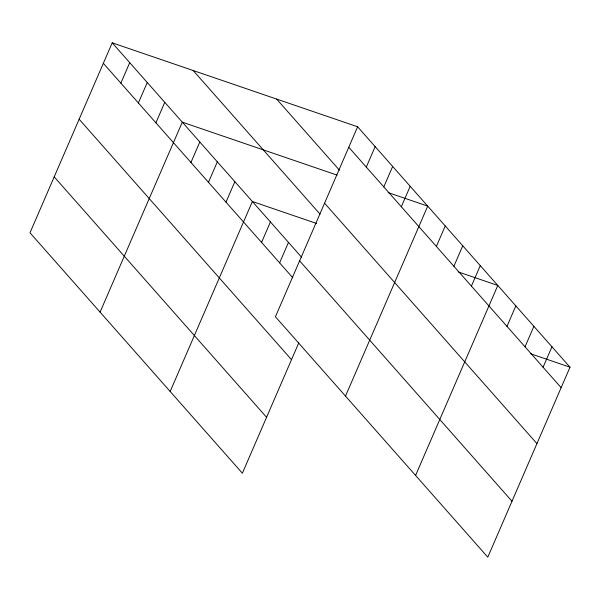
<?xml version="1.0" encoding="UTF-8"?>
<svg xmlns="http://www.w3.org/2000/svg" width="600" height="600" viewBox="0 0 600 600"><rect width="100%" height="100%" fill="white"/><g stroke="black" fill="none" stroke-linecap="round" stroke-linejoin="round"><path stroke-width="0.9" d="M357.63 126.78L275.423 316.755L487.793 557.183L570 367.207L357.63 126.78L112.208 42.818L30 232.792L242.37 473.22L298.845 342.712M120.87 83.13L129.727 62.655M138.39 102.968L147.248 82.492M155.91 122.805L164.767 102.33M100.08 312.135L182.288 122.16L337.163 175.14M190.95 162.472L199.808 141.998M208.47 182.31L217.327 161.835M225.99 202.147L234.855 181.665M170.16 391.478L252.375 201.502L316.635 223.485M261.562 242.415L270.42 221.94M279.615 262.853L288.472 242.377M366.293 167.093L375.15 146.61M383.812 186.922L392.67 166.447M401.332 206.76L410.19 186.285M345.502 396.09L427.71 206.115L388.103 192.57M436.373 246.428L445.237 225.952M453.893 266.265L462.757 245.79M471.412 286.103L480.278 265.627M415.582 475.433L497.798 285.457L458.183 271.905M506.985 326.37L515.842 305.895M525.037 346.808L533.895 326.332M543.09 367.245L551.947 346.77M530.385 353.655L570 367.207M348.772 147.255L561.143 387.683M276.645 99.075L339.472 170.205M324.57 203.19L536.933 443.618M193.2 70.53L320.07 214.163M112.208 42.818L301.71 257.362M299.625 260.82L511.995 501.248M103.35 63.3L292.853 277.837M79.14 119.227L291.51 359.663M54.203 176.858L266.572 417.285"/></g></svg>
